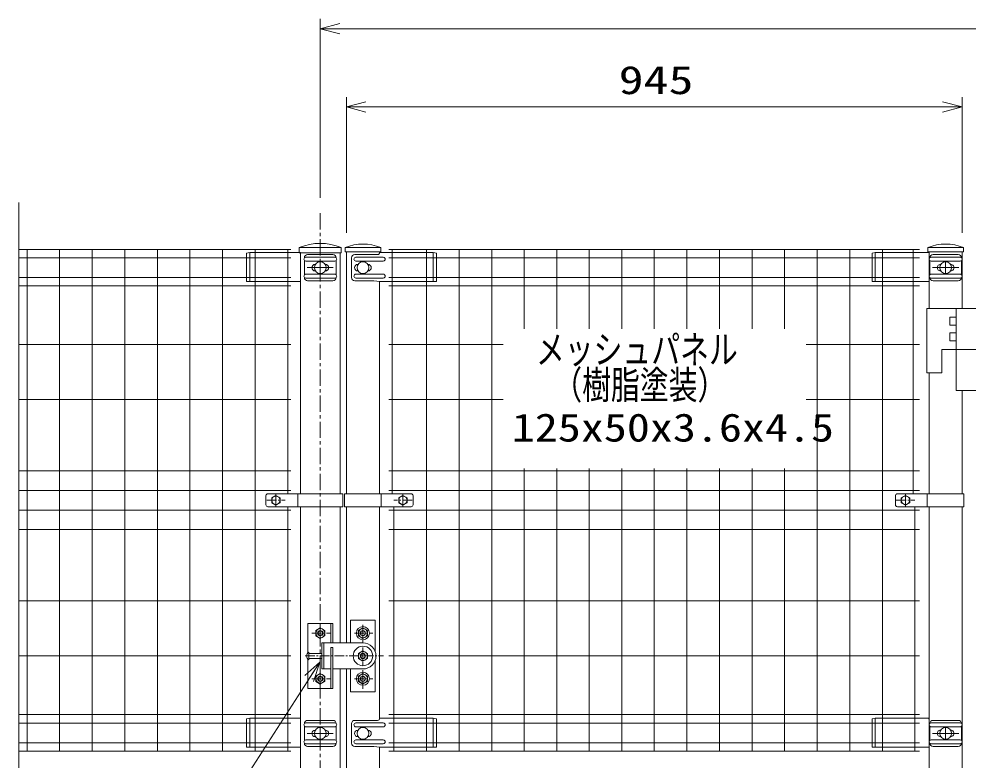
# Model space of a CAD drawing. Units: millimetres at full size. Extents: x -4455 to 4455, y -3150 to 3150.
# Drawn here: x -3374 to -1918, y 336 to 1474 of the extents above; entities that cross this region are included whole.
import ezdxf
from ezdxf.enums import TextEntityAlignment as Align

# ---------------------------------------------------------------- set-up
doc = ezdxf.new("R2010")
doc.units = ezdxf.units.MM
doc.header["$LTSCALE"] = 20
for name, pattern in [('USER1', [2, 1.25, -0.25, 0.25, -0.25]), ('USER2', [1.125, 0.75, -0.125, 0.125, -0.125]), ('USER3', [4, 2.5, -0.5, 0.5, -0.5])]:
    doc.linetypes.add(name, pattern=pattern)
for name, color, linetype, lineweight in [('0-0_1', 7, 'Continuous', 18), ('0-2_PANERU', 3, 'Continuous', 18), ('0-3_0', 7, 'Continuous', 18), ('0-4_CENTER', 1, 'USER3', 18), ('0-7_継手', 7, 'Continuous', 18), ('0-8_EXTCNT-L', 4, 'Continuous', 18), ('0-9_LAYER06', 3, 'Continuous', 18)]:
    doc.layers.add(name, color=color, linetype=linetype, lineweight=lineweight)
doc.styles.add('ＭＳ ゴシック', font='')
doc.styles.get('ＭＳ ゴシック').set_extended_font_data('MS Gothic')

# ---------------------------------------------------------------- blocks, each defined once
blk = doc.blocks.new('_Open30')
at = {"layer": '0-3_0', "color": 2}
blk.add_line((0, 0), (-20, 0), dxfattribs=at)
blk.add_lwpolyline([(-20, 5.36), (0, 0), (-20, -5.36)], dxfattribs=at)

msp = doc.modelspace()

# ---------------------------------------------------------------- linework, layer by layer
at = {"layer": '0-0_1'}
for p, q in [((-2879.83, 1123), (-2944.33, 1123)), ((-2944.33, 1123), (-2944.33, 1115)), ((-2879.83, 1123), (-2879.83, 1115)), ((-2874.13, 1123), (-2874.13, 1116.19)), ((-2819.24, 1123), (-2874.13, 1123)), ((-2819.24, 1123), (-2819.24, 1116.19)), ((-1979.93, 1123), (-1925.04, 1123)), ((-1979.93, 1123), (-1979.93, 1116.19)), ((-1925.04, 1123), (-1925.04, 1116.19)), ((-2879.83, 1115), (-2944.33, 1115)), ((-2942.33, 1115), (-2942.33, 745.02)), ((-2881.83, 1115), (-2881.83, 745.02)), ((-2819.24, 1116.19), (-2874.13, 1116.19)), ((-2872.08, 1116.19), (-2872.08, 745.02)), ((-2821.28, 1116.19), (-2821.28, 1113.95)), ((-1979.93, 1116.19), (-1925.04, 1116.19)), ((-1977.88, 1116.19), (-1977.88, 1029.5)), ((-1927.08, 1116.19), (-1927.08, 1029.5)), ((-2821.28, 1070.99), (-2821.28, 745.02)), ((-1981.58, 1029.5), (-1981.58, 930.5)), ((-1897.58, 1029.5), (-1981.58, 1029.5)), ((-1936.58, 1029.5), (-1936.58, 903.5)), ((-1936.58, 1016), (-1946.08, 1016)), ((-1946.08, 1016), (-1946.08, 1004)), ((-1936.58, 1004), (-1946.08, 1004)), ((-1946.08, 992), (-1946.08, 980)), ((-1936.58, 992), (-1946.08, 992)), ((-1936.58, 980), (-1946.08, 980)), ((-1875.58, 966.5), (-1958.58, 966.5)), ((-1977.88, 930.5), (-1977.88, 745.02)), ((-1842.58, 903.5), (-1936.58, 903.5)), ((-1927.08, 903.5), (-1927.08, 745.02)), ((-2942.33, 725.02), (-2942.33, 316.6)), ((-2881.83, 725.02), (-2881.83, 516)), ((-2872.08, 725.02), (-2872.08, 516)), ((-2821.28, 725.02), (-2821.28, 398.99)), ((-1977.88, 725.02), (-1977.88, 319.16)), ((-1927.08, 725.02), (-1927.08, 311.5)), ((-2881.83, 476), (-2881.83, 311.5)), ((-2872.08, 476), (-2872.08, 311.5)), ((-2821.28, 356.03), (-2821.28, 319.16))]:
    msp.add_line(p, q, dxfattribs=at)
msp.add_lwpolyline([(-1958.58, 966.5), (-1958.58, 930.5), (-1981.58, 930.5)], dxfattribs=at)
for centre, radius, start, end in [((-2912.08, 1044.94), 84.46, 67.55111, 112.44888), ((-2846.68, 1056.57), 71.88, 67.55111, 112.44888), ((-1952.48, 1056.57), 71.88, 67.55112, 112.44889)]:
    msp.add_arc(centre, radius, start, end, dxfattribs=at)
at = {"layer": '0-2_PANERU'}
for p, q in [((-3374.44, 1120), (-2957.08, 1120)), ((-3374.44, 1107.25), (-2957.08, 1107.25)), ((-3362.08, 1120), (-3362.08, 350)), ((-3312.08, 1120), (-3312.08, 350)), ((-3262.08, 1120), (-3262.08, 350)), ((-3212.08, 1120), (-3212.08, 350)), ((-3162.08, 1120), (-3162.08, 350)), ((-3112.08, 1120), (-3112.08, 350)), ((-3062.08, 1120), (-3062.08, 350)), ((-3012.08, 1120), (-3012.08, 350)), ((-2962.08, 1120), (-2962.08, 745.02)), ((-1992.35, 1120), (-2806.82, 1120)), ((-1992.35, 1107.25), (-2806.82, 1107.25)), ((-2801.82, 1120), (-2801.82, 745.02)), ((-2749, 1120), (-2749, 350)), ((-2699, 1120), (-2699, 350)), ((-2649, 1120), (-2649, 350)), ((-2599, 1120), (-2599, 998.39)), ((-2549, 1120), (-2549, 998.39)), ((-2499.58, 1120), (-2499.58, 998.39)), ((-2449.58, 1120), (-2449.58, 998.39)), ((-2399.58, 1120), (-2399.58, 998.39)), ((-2349.58, 1120), (-2349.58, 998.39)), ((-2299.58, 1120), (-2299.58, 998.39)), ((-2249.58, 1120), (-2249.58, 998.39)), ((-2199.58, 1120), (-2199.58, 998.39)), ((-2149.58, 1120), (-2149.58, 350)), ((-2099.58, 1120), (-2099.58, 350)), ((-2049.58, 1120), (-2049.58, 350)), ((-2002.4, 1120), (-2002.4, 745.02)), ((-3374.44, 1077), (-2957.08, 1077)), ((-3374.44, 1064), (-2957.08, 1064)), ((-1992.35, 1077), (-2806.82, 1077)), ((-1992.35, 1064), (-2806.82, 1064)), ((-3374.44, 974), (-2957.08, 974)), ((-2631.26, 974), (-2806.82, 974)), ((-1992.35, 974), (-2166.29, 974)), ((-3374.44, 889.5), (-2957.08, 889.5)), ((-2631.26, 889.5), (-2806.82, 889.5)), ((-1992.35, 889.5), (-2166.29, 889.5)), ((-3374.44, 780), (-2957.08, 780)), ((-1992.35, 780), (-2806.82, 780)), ((-2599, 783.74), (-2599, 350)), ((-2549, 783.74), (-2549, 350)), ((-2499.58, 783.74), (-2499.58, 350)), ((-2449.58, 783.74), (-2449.58, 350)), ((-2399.58, 783.74), (-2399.58, 350)), ((-2349.58, 783.74), (-2349.58, 350)), ((-2299.58, 783.74), (-2299.58, 350)), ((-2249.58, 783.74), (-2249.58, 350)), ((-2199.58, 783.74), (-2199.58, 350)), ((-3374.44, 750), (-2957.08, 750)), ((-1992.35, 750), (-2806.82, 750)), ((-3374.44, 720), (-2957.08, 720)), ((-2962.08, 725.02), (-2962.08, 350)), ((-1992.35, 720), (-2806.82, 720)), ((-2799, 725.02), (-2799, 350)), ((-1999.58, 725.02), (-1999.58, 350)), ((-3374.44, 690), (-2957.08, 690)), ((-1992.35, 690), (-2806.82, 690)), ((-3374.44, 580.5), (-2957.08, 580.5)), ((-1992.35, 580.5), (-2806.82, 580.5)), ((-3374.44, 496), (-2957.08, 496)), ((-1992.35, 496), (-2806.82, 496)), ((-3374.44, 406), (-2957.08, 406)), ((-1992.35, 406), (-2806.82, 406)), ((-3374.44, 393), (-2957.08, 393)), ((-1992.35, 393), (-2806.82, 393)), ((-3374.44, 362.75), (-2957.08, 362.75)), ((-3374.44, 350), (-2957.08, 350)), ((-1992.35, 362.75), (-2806.82, 362.75)), ((-1992.35, 350), (-2806.82, 350))]:
    msp.add_line(p, q, dxfattribs=at)
msp.add_lwpolyline([(-3329.64, 148.42), (-3130.37, 148.42), (-2913.74, 484.88)], dxfattribs=at)
at = {"layer": '0-4_CENTER', "color": 2, "linetype": 'USER1'}
msp.add_line((-2912.08, 1175.7), (-2912.08, -1053.99), dxfattribs=at)
at = {"layer": '0-4_CENTER'}
for p, q in [((-2912.08, 1082.2), (-2912.08, 1102.05)), ((-1952.48, 1082.2), (-1952.48, 1102.05)), ((-2932.08, 1092.13), (-2892.08, 1092.13)), ((-1972.48, 1092.13), (-1932.48, 1092.13)), ((-2912.08, 367.24), (-2912.08, 387.09)), ((-1952.48, 367.24), (-1952.48, 387.09)), ((-2932.08, 377.17), (-2892.08, 377.17)), ((-1972.48, 377.17), (-1932.48, 377.17))]:
    msp.add_line(p, q, dxfattribs=at)
at = {"layer": '0-7_継手'}
for p, q in [((-3020.08, 1115.47), (-3025.08, 1114.35)), ((-3025.08, 1114.35), (-3025.08, 1070.94)), ((-2942.7, 1115.47), (-3020.08, 1115.47)), ((-3020.08, 1115.47), (-3020.08, 1070.94)), ((-2864.2, 1107.13), (-2864.2, 1077.13)), ((-2859.2, 1112.13), (-2824.11, 1112.13)), ((-2857.45, 1108.13), (-2815.46, 1108.13)), ((-2820.92, 1115.47), (-2738.68, 1115.47)), ((-2738.68, 1115.47), (-2733.68, 1114.35)), ((-2738.68, 1115.47), (-2738.68, 1070.94)), ((-2733.68, 1114.35), (-2733.68, 1070.94)), ((-2060.48, 1115.47), (-2065.48, 1114.35)), ((-2065.48, 1114.35), (-2065.48, 1070.94)), ((-2060.48, 1115.47), (-2060.48, 1070.94)), ((-1978.25, 1115.47), (-2060.48, 1115.47)), ((-2857.45, 1102.13), (-2815.46, 1102.13)), ((-2857.45, 1082.13), (-2815.46, 1082.13)), ((-2854.49, 1087.1), (-2854.2, 1087.1)), ((-3025.08, 1070.94), (-2942.7, 1070.94)), ((-2942.33, 1070.99), (-2942.7, 1070.94)), ((-2859.2, 1072.13), (-2829.78, 1072.13)), ((-2857.45, 1076.13), (-2815.46, 1076.13)), ((-2829.78, 1072.13), (-2820.92, 1070.94)), ((-2733.68, 1070.94), (-2820.92, 1070.94)), ((-2065.48, 1070.94), (-1977.88, 1070.94)), ((-2992.58, 745.02), (-2877.44, 745.02)), ((-2946.73, 745.02), (-2946.73, 725.02)), ((-2877.44, 745.02), (-2877.44, 725.02)), ((-2874.83, 745.02), (-2874.83, 725.02)), ((-2772.68, 745.02), (-2874.83, 745.02)), ((-2818.54, 745.02), (-2818.54, 725.02)), ((-2026.48, 745.02), (-1924.34, 745.02)), ((-1980.63, 745.02), (-1980.63, 725.02)), ((-1924.34, 745.02), (-1924.34, 725.02)), ((-2995.58, 742.02), (-2995.58, 728.02)), ((-2980.08, 742.52), (-2986.58, 738.77)), ((-2986.58, 738.77), (-2986.58, 731.26)), ((-2986.58, 731.26), (-2980.08, 727.51)), ((-2973.58, 738.77), (-2980.08, 742.52)), ((-2980.08, 727.51), (-2973.58, 731.26)), ((-2973.58, 731.26), (-2973.58, 738.77)), ((-2791.68, 738.77), (-2785.18, 742.52)), ((-2791.68, 731.26), (-2791.68, 738.77)), ((-2785.18, 727.51), (-2791.68, 731.26)), ((-2785.18, 742.52), (-2778.68, 738.77)), ((-2778.68, 731.26), (-2785.18, 727.51)), ((-2778.68, 738.77), (-2778.68, 731.26)), ((-2769.68, 742.02), (-2769.68, 728.02)), ((-2029.48, 742.02), (-2029.48, 728.02)), ((-2013.98, 742.52), (-2020.48, 738.77)), ((-2020.48, 738.77), (-2020.48, 731.26)), ((-2020.48, 731.26), (-2013.98, 727.51)), ((-2007.48, 738.77), (-2013.98, 742.52)), ((-2013.98, 727.51), (-2007.48, 731.26)), ((-2007.48, 731.26), (-2007.48, 738.77)), ((-2992.58, 725.02), (-2877.44, 725.02)), ((-2772.68, 725.02), (-2874.83, 725.02)), ((-2026.48, 725.02), (-1924.34, 725.02)), ((-3020.08, 400.51), (-3025.08, 399.4)), ((-3025.08, 399.4), (-3025.08, 355.98)), ((-2942.7, 400.51), (-3020.08, 400.51)), ((-3020.08, 400.51), (-3020.08, 355.98)), ((-2859.2, 397.17), (-2824.11, 397.17)), ((-2820.92, 400.51), (-2738.68, 400.51)), ((-2738.68, 400.51), (-2733.68, 399.4)), ((-2738.68, 400.51), (-2738.68, 355.98)), ((-2733.68, 399.4), (-2733.68, 355.98)), ((-2060.48, 400.51), (-2065.48, 399.4)), ((-2065.48, 399.4), (-2065.48, 355.98)), ((-2060.48, 400.51), (-2060.48, 355.98)), ((-1978.25, 400.51), (-2060.48, 400.51)), ((-2864.2, 392.17), (-2864.2, 362.17)), ((-2857.45, 393.17), (-2815.46, 393.17)), ((-2857.45, 387.17), (-2815.46, 387.17)), ((-2857.45, 367.17), (-2815.46, 367.17)), ((-2854.49, 372.14), (-2854.2, 372.14)), ((-3025.08, 355.98), (-2942.7, 355.98)), ((-2942.33, 356.03), (-2942.7, 355.98)), ((-2859.2, 357.17), (-2829.78, 357.17)), ((-2857.45, 361.17), (-2815.46, 361.17)), ((-2829.78, 357.17), (-2820.92, 355.98)), ((-2733.68, 355.98), (-2820.92, 355.98)), ((-2065.48, 355.98), (-1977.88, 355.98))]:
    msp.add_line(p, q, dxfattribs=at)
at = {"layer": '0-7_継手', "color": 4}
for p, q in [((-2889.94, 1108.13), (-2934.23, 1108.13)), ((-2887.69, 1107.13), (-2887.69, 1107.11)), ((-1930.34, 1108.13), (-1974.63, 1108.13)), ((-1928.09, 1107.13), (-1928.09, 1107.11)), ((-2889.94, 1102.13), (-2934.23, 1102.13)), ((-1930.34, 1102.13), (-1974.63, 1102.13)), ((-2889.94, 1082.13), (-2934.23, 1082.13)), ((-1930.34, 1082.13), (-1974.63, 1082.13)), ((-2889.94, 1076.13), (-2934.23, 1076.13)), ((-2887.69, 1077.14), (-2887.69, 1077.13)), ((-1930.34, 1076.13), (-1974.63, 1076.13)), ((-1928.09, 1077.14), (-1928.09, 1077.13)), ((-2889.94, 393.17), (-2934.23, 393.17)), ((-2889.94, 387.17), (-2934.23, 387.17)), ((-2887.69, 392.17), (-2887.69, 392.15)), ((-1930.34, 393.17), (-1974.63, 393.17)), ((-1930.34, 387.17), (-1974.63, 387.17)), ((-1928.09, 392.17), (-1928.09, 392.15)), ((-2889.94, 367.17), (-2934.23, 367.17)), ((-1930.34, 367.17), (-1974.63, 367.17)), ((-2889.94, 361.17), (-2934.23, 361.17)), ((-2887.69, 362.18), (-2887.69, 362.17)), ((-1930.34, 361.17), (-1974.63, 361.17)), ((-1928.09, 362.18), (-1928.09, 362.17))]:
    msp.add_line(p, q, dxfattribs=at)
at = {"layer": '0-7_継手', "color": 1}
for p, q in [((-2892.69, 1112.13), (-2931.48, 1112.13)), ((-1933.09, 1112.13), (-1971.88, 1112.13)), ((-2936.48, 1103.14), (-2936.48, 1081.11)), ((-2887.69, 1103.14), (-2887.69, 1081.11)), ((-1976.88, 1103.14), (-1976.88, 1081.11)), ((-1928.09, 1103.14), (-1928.09, 1081.11)), ((-2904.28, 1087.1), (-2904.57, 1087.1)), ((-2892.69, 1072.13), (-2931.48, 1072.13)), ((-1933.09, 1072.13), (-1971.88, 1072.13)), ((-2892.69, 397.17), (-2931.48, 397.17)), ((-1933.09, 397.17), (-1971.88, 397.17)), ((-2936.48, 388.18), (-2936.48, 366.15)), ((-2887.69, 388.18), (-2887.69, 366.15)), ((-1976.88, 388.18), (-1976.88, 366.15)), ((-1928.09, 388.18), (-1928.09, 366.15)), ((-2904.28, 372.14), (-2904.57, 372.14)), ((-2892.69, 357.17), (-2931.48, 357.17)), ((-1933.09, 357.17), (-1971.88, 357.17))]:
    msp.add_line(p, q, dxfattribs=at)
at = {"layer": '0-7_継手', "color": 2, "linetype": 'USER2'}
for p, q in [((-2980.08, 744.4), (-2980.08, 724.05)), ((-2785.18, 744.4), (-2785.18, 724.05)), ((-2013.98, 744.4), (-2013.98, 724.05)), ((-2994.32, 735.02), (-2965.84, 735.02)), ((-2770.94, 735.02), (-2799.42, 735.02)), ((-2028.22, 735.02), (-1999.74, 735.02))]:
    msp.add_line(p, q, dxfattribs=at)
at = {"layer": '0-7_継手', "color": 1}
for centre in [(-2912.08, 1092.13), (-1952.48, 1092.13), (-2912.08, 377.17), (-1952.48, 377.17)]:
    msp.add_circle(centre, 9.04, dxfattribs=at)
at = {"layer": '0-7_継手'}
for centre, radius in [((-2846.68, 1092.13), 9.04), ((-2980.08, 735.02), 6.5), ((-2785.18, 735.02), 6.5), ((-2013.98, 735.02), 6.5), ((-2846.68, 377.17), 9.04)]:
    msp.add_circle(centre, radius, dxfattribs=at)
for centre, radius, start, end in [((-2939.35, 1115.47), 3.35, 180, 206.97166), ((-2859.2, 1107.13), 5, 90, 180), ((-2857.45, 1105.13), 3, 90, 270), ((-2824.27, 1115.47), 3.35, 272.74938, 0), ((-2815.46, 1105.13), 3, 269.99999, 89.99999), ((-1974.9, 1115.47), 3.35, 180, 206.97166), ((-2854.49, 1092.13), 5.02, 90, 270), ((-2838.88, 1092.13), 5.02, 269.99995, 89.99995), ((-2857.45, 1079.13), 3, 90, 270), ((-2815.46, 1079.13), 3, 270.00001, 90.00001), ((-2859.2, 1077.13), 5, 180, 270), ((-2992.58, 742.02), 3, 90, 180), ((-2772.68, 742.02), 3, 0, 90), ((-2026.48, 742.02), 3, 90, 180), ((-2992.58, 728.02), 3, 180, 270), ((-2772.68, 728.02), 3, 270, 0), ((-2026.48, 728.02), 3, 180, 270), ((-2939.35, 400.51), 3.35, 180, 206.97166), ((-2859.2, 392.17), 5, 90, 180), ((-2824.27, 400.51), 3.35, 272.74938, 0), ((-1974.9, 400.51), 3.35, 180, 206.97166), ((-2857.45, 390.17), 3, 90, 270), ((-2854.49, 377.17), 5.02, 90, 270), ((-2838.88, 377.17), 5.02, 269.99995, 89.99995), ((-2815.46, 390.17), 3, 269.99999, 89.99999), ((-2857.45, 364.17), 3, 90, 270), ((-2815.46, 364.17), 3, 270.00001, 90.00001), ((-2859.2, 362.17), 5, 180, 270)]:
    msp.add_arc(centre, radius, start, end, dxfattribs=at)
at = {"layer": '0-7_継手', "color": 4}
for centre, start, end in [((-2934.23, 1105.13), 90, 270), ((-2889.94, 1105.13), 270, 90), ((-1974.63, 1105.13), 90, 270), ((-1930.34, 1105.13), 270, 90), ((-2934.23, 1079.13), 90, 270), ((-2889.94, 1079.13), 270, 90), ((-1974.63, 1079.13), 90, 270), ((-1930.34, 1079.13), 270, 90), ((-2934.23, 390.17), 90, 270), ((-2889.94, 390.17), 270, 90), ((-1974.63, 390.17), 90, 270), ((-1930.34, 390.17), 270, 90), ((-2934.23, 364.17), 90, 270), ((-2889.94, 364.17), 270, 90), ((-1974.63, 364.17), 90, 270), ((-1930.34, 364.17), 270, 90)]:
    msp.add_arc(centre, 3, start, end, dxfattribs=at)
at = {"layer": '0-7_継手', "color": 1}
for centre, radius, start, end in [((-2931.48, 1107.13), 5, 90, 180), ((-2892.69, 1107.13), 5, 0, 90), ((-1971.88, 1107.13), 5, 90, 180), ((-1933.09, 1107.13), 5, 0, 90), ((-2919.89, 1092.13), 5.02, 90.00005, 270.00005), ((-2904.28, 1092.13), 5.02, 270, 90), ((-1960.29, 1092.13), 5.02, 86.81144, 273.18865), ((-1944.68, 1092.13), 5.02, 266.81129, 93.18871), ((-2931.48, 1077.13), 5, 180, 270), ((-2892.69, 1077.13), 5, 270, 0), ((-1971.88, 1077.13), 5, 180, 270), ((-1933.09, 1077.13), 5, 270, 0), ((-2931.48, 392.17), 5, 90, 180), ((-2892.69, 392.17), 5, 0, 90), ((-1971.88, 392.17), 5, 90, 180), ((-1933.09, 392.17), 5, 0, 90), ((-2919.89, 377.17), 5.02, 90.00005, 270.00005), ((-2904.28, 377.17), 5.02, 270, 90), ((-1960.29, 377.17), 5.02, 86.81144, 273.18865), ((-1944.68, 377.17), 5.02, 266.81129, 93.18871), ((-2931.48, 362.17), 5, 180, 270), ((-2892.69, 362.17), 5, 270, 0), ((-1971.88, 362.17), 5, 180, 270), ((-1933.09, 362.17), 5, 270, 0)]:
    msp.add_arc(centre, radius, start, end, dxfattribs=at)
at = {"layer": '0-8_EXTCNT-L', "color": 1}
for p, q in [((-2912.08, 1199.56), (-2912.08, 1473.92)), ((-2872.08, 1145.5), (-2872.08, 1353.92)), ((-1927.08, 1145.5), (-1927.08, 1353.92))]:
    msp.add_line(p, q, dxfattribs=at)
at = {"layer": '0-8_EXTCNT-L', "color": 2}
for p, q in [((-2912.08, 1458.92), (-1877.08, 1458.92)), ((-2872.08, 1338.92), (-1927.08, 1338.92))]:
    msp.add_line(p, q, dxfattribs=at)
at = {"layer": '0-8_EXTCNT-L'}
msp.add_line((-3374.44, 1192.28), (-3374.44, 298.52), dxfattribs=at)
at = {"layer": '0-9_LAYER06'}
for p, q in [((-2931.08, 546), (-2893.08, 546)), ((-2931.08, 546), (-2931.08, 500.89)), ((-2912.08, 539.08), (-2919.08, 535.04)), ((-2912.08, 539.08), (-2905.08, 535.04)), ((-2896.08, 516), (-2896.08, 546)), ((-2893.08, 516), (-2893.08, 546)), ((-2865.68, 551), (-2865.68, 516)), ((-2827.68, 551), (-2865.68, 551)), ((-2846.68, 539.08), (-2853.68, 535.04)), ((-2846.68, 539.08), (-2839.68, 535.04)), ((-2827.68, 502.25), (-2827.68, 551)), ((-2919.08, 526.96), (-2919.08, 535.04)), ((-2912.08, 522.92), (-2919.08, 526.96)), ((-2912.08, 522.92), (-2905.08, 526.96)), ((-2905.08, 526.96), (-2905.08, 535.04)), ((-2853.68, 526.96), (-2853.68, 535.04)), ((-2846.68, 522.92), (-2853.68, 526.96)), ((-2846.68, 522.92), (-2839.68, 526.96)), ((-2839.68, 526.96), (-2839.68, 535.04)), ((-2909.68, 516), (-2909.68, 476)), ((-2909.68, 516), (-2846.68, 516)), ((-2906.68, 516), (-2906.68, 476)), ((-2929.68, 490), (-2929.68, 502)), ((-2909.68, 500), (-2929.68, 500)), ((-2896.08, 509), (-2896.08, 446)), ((-2896.08, 509), (-2893.08, 509)), ((-2893.08, 509), (-2893.08, 446)), ((-2846.68, 504.08), (-2853.68, 500.04)), ((-2853.68, 491.96), (-2853.68, 500.04)), ((-2846.68, 504.08), (-2839.68, 500.04)), ((-2839.68, 491.96), (-2839.68, 500.04)), ((-2931.08, 491.11), (-2931.08, 446)), ((-2909.68, 492), (-2929.68, 492)), ((-2846.68, 487.92), (-2853.68, 491.96)), ((-2846.68, 487.92), (-2839.68, 491.96)), ((-2827.68, 489.76), (-2827.68, 441)), ((-2912.08, 469.08), (-2919.08, 465.04)), ((-2912.08, 469.08), (-2905.08, 465.04)), ((-2909.68, 476), (-2896.08, 476)), ((-2893.08, 476), (-2846.68, 476)), ((-2865.68, 441), (-2865.68, 476)), ((-2846.68, 469.08), (-2853.68, 465.04)), ((-2846.68, 469.08), (-2839.68, 465.04)), ((-2919.08, 465.04), (-2919.08, 456.96)), ((-2912.08, 452.92), (-2919.08, 456.96)), ((-2912.08, 452.92), (-2905.08, 456.96)), ((-2905.08, 465.04), (-2905.08, 456.96)), ((-2853.68, 456.96), (-2853.68, 465.04)), ((-2846.68, 452.92), (-2853.68, 456.96)), ((-2846.68, 452.92), (-2839.68, 456.96)), ((-2839.68, 456.96), (-2839.68, 465.04)), ((-2931.08, 446), (-2893.08, 446)), ((-2865.68, 441), (-2827.68, 441))]:
    msp.add_line(p, q, dxfattribs=at)
at = {"layer": '0-9_LAYER06', "color": 1, "linetype": 'USER2'}
for p, q in [((-2912.08, 543.97), (-2912.08, 515.72)), ((-2846.68, 543.97), (-2846.68, 515.73)), ((-2925.05, 531), (-2896.81, 531)), ((-2859.65, 531), (-2831.41, 531)), ((-2935.43, 496), (-2814.85, 496)), ((-2846.68, 508.97), (-2846.68, 480.72)), ((-2912.08, 473.97), (-2912.08, 445.72)), ((-2846.68, 473.97), (-2846.68, 445.72)), ((-2925.05, 461), (-2896.81, 461)), ((-2859.65, 461), (-2831.41, 461))]:
    msp.add_line(p, q, dxfattribs=at)
at = {"layer": '0-9_LAYER06'}
for centre, radius in [((-2846.68, 531), 10), ((-2912.08, 531), 4), ((-2846.68, 531), 4), ((-2846.68, 496), 15), ((-2846.68, 496), 4), ((-2846.68, 461), 10), ((-2912.08, 461), 4), ((-2846.68, 461), 4)]:
    msp.add_circle(centre, radius, dxfattribs=at)
at = {"layer": '0-9_LAYER06', "color": 1}
for centre, radius in [((-2912.08, 531), 7), ((-2912.08, 531), 3.5), ((-2846.68, 531), 7), ((-2846.68, 531), 3.5), ((-2846.68, 496), 7), ((-2846.68, 496), 3.5), ((-2912.08, 461), 7), ((-2846.68, 461), 7), ((-2912.08, 461), 3.5), ((-2846.68, 461), 3.5)]:
    msp.add_circle(centre, radius, dxfattribs=at)
at = {"layer": '0-9_LAYER06'}
for centre, radius, start, end in [((-2846.68, 496), 20, 270, 89.99983), ((-2926.08, 496), 7, 121.00257, 238.99744)]:
    msp.add_arc(centre, radius, start, end, dxfattribs=at)

# ---------------------------------------------------------------- block references
at = {"layer": '0-2_PANERU', "xscale": 1.5, "yscale": 1.5, "rotation": 56.9837}
msp.add_blockref('_Open30', (-2912.65, 486.55), dxfattribs=at)
at = {"layer": '0-8_EXTCNT-L', "xscale": 1.5, "yscale": 1.5, "rotation": 180}
for p in [(-2912.08, 1458.92), (-2872.08, 1338.92)]:
    msp.add_blockref('_Open30', p, dxfattribs=at)
at = {"layer": '0-8_EXTCNT-L', "xscale": 1.5, "yscale": 1.5}
msp.add_blockref('_Open30', (-1927.08, 1338.92), dxfattribs=at)

# ---------------------------------------------------------------- texts
at = {"layer": '0-3_0', "color": 3, "style": 'ＭＳ ゴシック'}
for s, width, p in [('メッシュパネル', 0.75, (-2581.2, 931.82)), ('（樹脂塗装）', 0.75, (-2554.52, 877.53)), ('125x50x3.6x4.5', 1.2, (-2618.22, 812.16))]:
    msp.add_text(s, height=43.26, dxfattribs=dict(at, width=width)).set_placement(p, align=Align.BOTTOM_LEFT)
at = {"layer": '0-8_EXTCNT-L', "color": 3, "style": 'ＭＳ ゴシック', "width": 1.3}
msp.add_text('945', height=43.26, dxfattribs=at).set_placement((-2454.23, 1345.59), align=Align.BOTTOM_LEFT)

doc.saveas('drawing.dxf')
